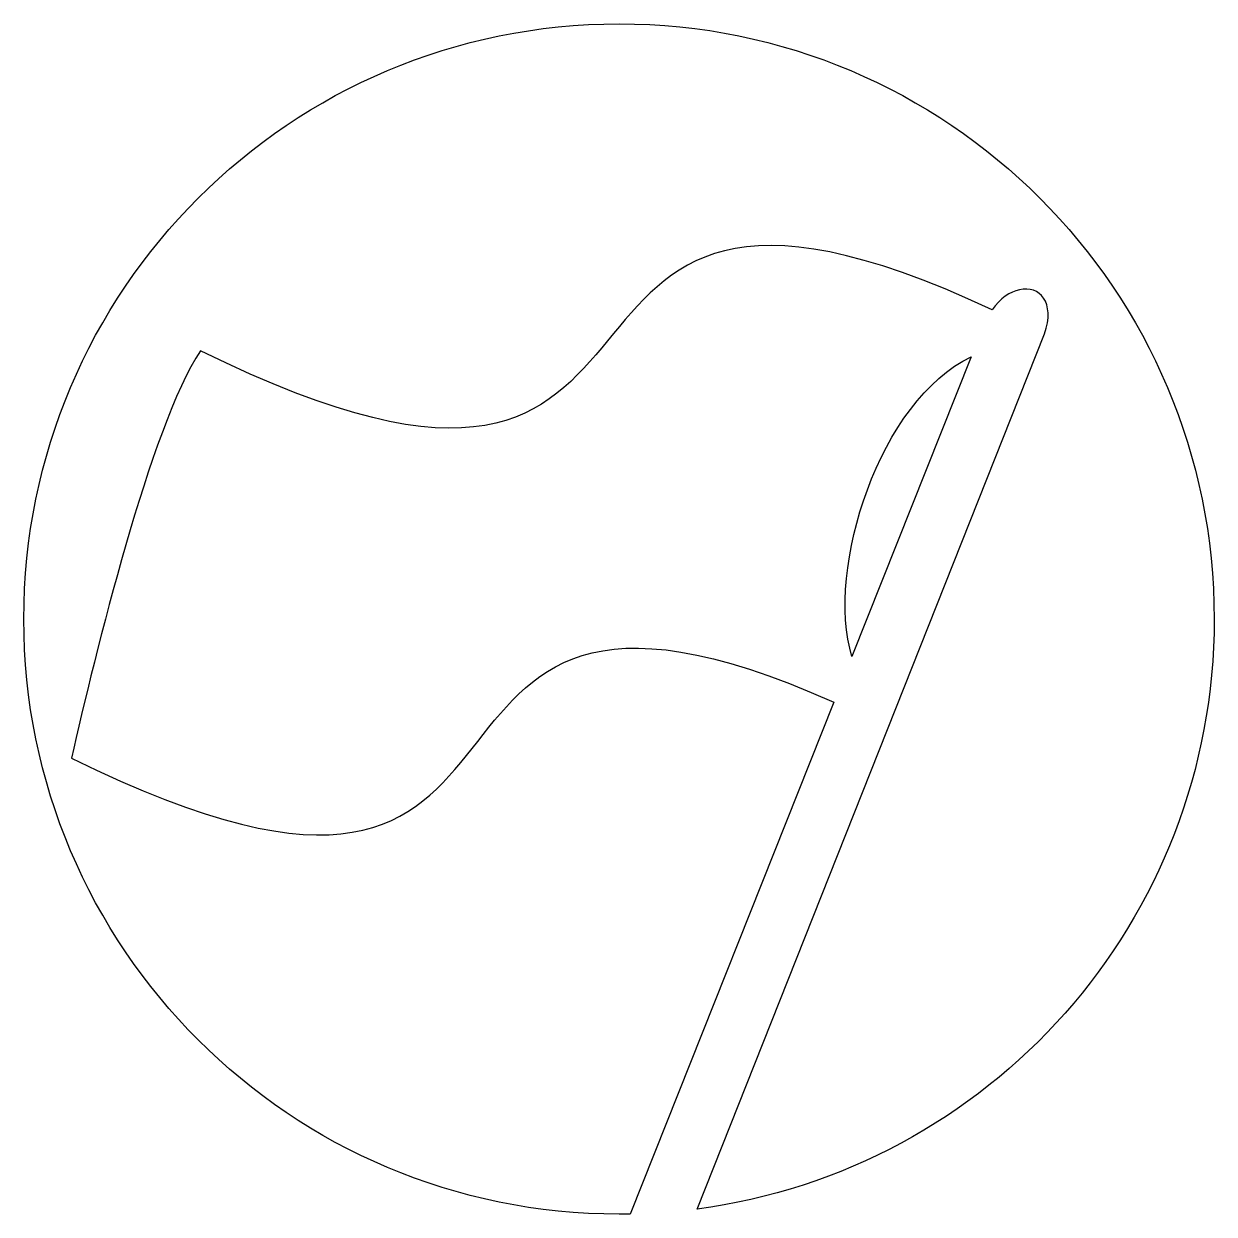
# Model space of a CAD drawing. Header units: centimetres. Extents: x -10 to 9.9, y -10.1 to 9.8.
import ezdxf

# ---------------------------------------------------------------- set-up
doc = ezdxf.new("R2010")
doc.units = ezdxf.units.CM
doc.header["$MEASUREMENT"] = 0
doc.layers.add('Layer 1', color=7, linetype='Continuous')

msp = doc.modelspace()

# ---------------------------------------------------------------- linework, layer by layer
at = {"layer": 'Layer 1'}
for points, knots in [([(0, 9.84884), (-5.49508, 9.84884), (-9.95038, 5.39363), (-9.95038, -0.10145), (-9.95038, -0.10145), (-9.95038, -5.59657), (-5.49508, -10.05048), (0, -10.05048), (0, -10.05048), (0.06254, -10.05048), (0.12482, -10.05031), (0.18714, -10.04921), (0.18714, -10.04921), (0.18714, -10.04921), (3.5922, -1.49164), (3.5922, -1.49164), (3.5922, -1.49164), (-4.7183, 2.21129), (0.0229, -6.94878), (-9.15441, -2.42466), (-9.15441, -2.42466), (-8.76216, -0.72221), (-7.83856, 3.10672), (-6.99722, 4.3842), (-6.99722, 4.3842), (2.30609, -0.20207), (-2.56094, 9.18861), (6.23559, 5.06943), (6.23559, 5.06943), (6.37036, 5.26003), (6.53743, 5.36781), (6.69417, 5.40277), (6.69417, 5.40277), (7.02983, 5.4777), (7.29591, 5.19741), (7.11324, 4.66357), (7.11324, 4.66357), (7.11324, 4.66357), (1.3046, -9.96484), (1.3046, -9.96484), (1.3046, -9.96484), (6.18331, -9.326), (9.94903, -5.15444), (9.94903, -0.10146), (9.94903, -0.10146), (9.94903, 5.39362), (5.49508, 9.84892), (0, 9.84892), (0, 9.84892), (0, 9.84892), (0, 9.84884), (0, 9.84884)], [0, 0, 0, 0, 0.07142857, 0.07142857, 0.07142857, 0.07142857, 0.14285714, 0.14285714, 0.14285714, 0.14285714, 0.21428571, 0.21428571, 0.21428571, 0.21428571, 0.28571429, 0.28571429, 0.28571429, 0.28571429, 0.35714286, 0.35714286, 0.35714286, 0.35714286, 0.42857143, 0.42857143, 0.42857143, 0.42857143, 0.5, 0.5, 0.5, 0.5, 0.57142857, 0.57142857, 0.57142857, 0.57142857, 0.64285714, 0.64285714, 0.64285714, 0.64285714, 0.71428571, 0.71428571, 0.71428571, 0.71428571, 0.78571429, 0.78571429, 0.78571429, 0.78571429, 0.85714286, 0.85714286, 0.85714286, 0.85714286, 1, 1, 1, 1]), ([(5.8877, 4.2814), (4.36501, 3.56695), (3.44331, 0.74266), (3.894, -0.73005), (3.894, -0.73005), (3.894, -0.73005), (5.8877, 4.28136), (5.8877, 4.28136), (5.8877, 4.28136), (5.8877, 4.28136), (5.8877, 4.2814), (5.8877, 4.2814)], [0, 0, 0, 0, 0.25, 0.25, 0.25, 0.25, 0.5, 0.5, 0.5, 0.5, 1, 1, 1, 1])]:
    msp.add_open_spline(points, degree=3, knots=knots, dxfattribs=at)

doc.saveas('drawing.dxf')
